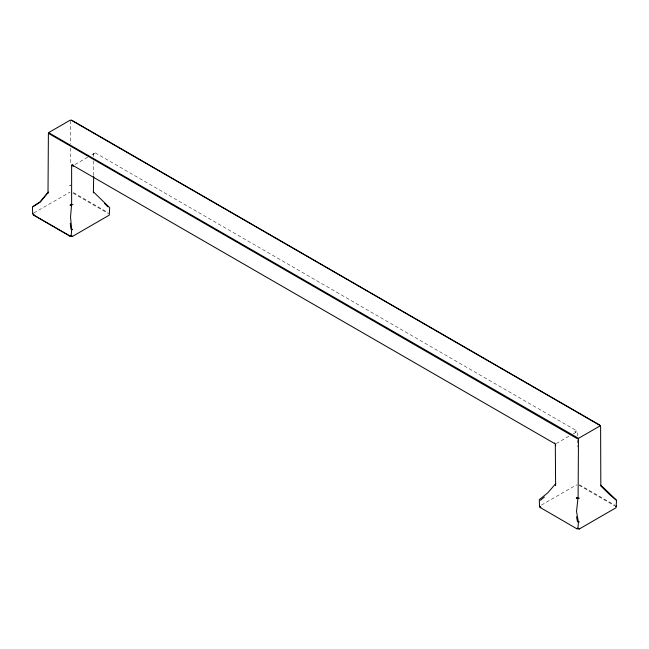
<?xml version="1.0" encoding="UTF-8"?>
<svg xmlns="http://www.w3.org/2000/svg" width="649" height="649" viewBox="0 0 649 649"><rect width="100%" height="100%" fill="white"/><g stroke="black" fill="none" stroke-linecap="round" stroke-linejoin="round"><path stroke-width="0.49" stroke-dasharray="3.25 2.43" d="M93.691 175.506L93.691 160.603M93.691 156.628L93.691 152.653L93.294 154.892L93.57 153.805L94.389 153.813L94.016 152.134L577.05 431.009L574.884 431.22L575.979 433.954M74.992 164.53L87.664 157.22M91.882 154.787L93.57 153.805M556.274 443.551L569.781 435.747M573.164 433.792L577.367 431.804L577.367 435.787M33.813 212.977L69.67 192.323L70.092 192.688M541.477 505.06L576.458 484.908L576.872 485.274M70.563 185.152L69.654 185.363L70.846 185.111M579.452 484.779L614.863 505.206M73.061 193.142L108.724 213.74M579.062 485.282L614.725 505.871M73.402 192.599L107.969 212.572M70.53 120.722L70.684 144.005M70.709 148.053L70.814 164.254M577.367 439.762L577.375 446.723"/><path stroke-width="0.97" d="M93.691 176.504L93.383 191.82L109.689 207.672L109.275 215.127L72.542 236.382L69.938 236.131L33.407 215.03L32.669 213.391L32.458 207.145L40.206 202.115L48.318 192.112L40.254 201.701L32.872 206.487M73.029 204.549L71.568 204.889L70.53 217.058L71.698 229.632L71.106 236.009M555.747 483.602L547.845 492.778L539.311 499.649L539.481 505.936L540.171 507.461L576.807 528.757L579.33 528.976L616.055 507.721L616.542 500.241L600.82 485.168L600.609 426.726L599.619 424.998L71.382 120.024L69.678 120.463L49.275 132.25L48.391 133.694L48.018 191.796L48.699 192.972L48.123 192.526M579.403 498.108L576.296 498.61L576.636 497.824L577.934 498.318L576.531 511.509L578.437 522.267L577.894 528.602M600.82 485.168L600.682 485.817L608.746 493.784L616.128 500.119M73.021 166.582L73.305 165.503L71.633 165.179L71.625 203.981L70.019 205.311L71.568 204.889M93.253 192.867L93.634 192.169M577.651 498.124L578.097 497.532L578.47 439.381L578.454 438.375L577.618 437.791L48.772 132.737M540.836 507.21L540.276 507.68L539.481 505.936L540.041 506.528M540.447 500.265L544.406 497.037M600.228 425.809L578.454 438.375M33.407 215.03L34.048 214.616M615.593 506.366L616.331 505.904M576.807 528.757L577.829 528.14L579.33 528.976M69.938 236.131L71.057 235.498L72.542 236.382M71.698 229.632L72.583 229.227M578.437 522.267L579.346 521.853M71.057 235.498L69.548 235.749L33.269 214.77M73.394 165.3L71.95 164.87L554.984 443.746L554.611 442.926M32.669 213.391L33.253 213.935M576.636 497.824L577.934 498.318M71.65 120.422L600.041 425.476M48.959 133.645L577.35 438.732M104.594 203.478L107.896 206.828M576.507 516.742L577.505 521.861M555.366 484.332L555.617 485.671L555.309 444.743M555.43 444.038L555.706 445.668M70.27 223.297L70.96 229.211"/></g></svg>
